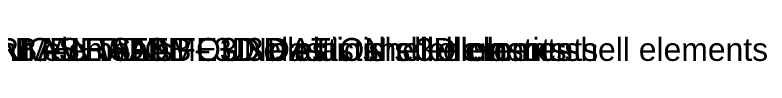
# Model space of a CAD drawing. Header units: millimetres. Extents: x 2970 to 3065.8, y 1733.2 to 1791.2.
# Drawn here: x 3032.87 to 3065.82, y 1762.2 to 1763.27 of the extents above; entities that cross this region are included whole.
import ezdxf

# ---------------------------------------------------------------- set-up
doc = ezdxf.new("R2010")
doc.units = ezdxf.units.MM
doc.layers.add('LABELS', color=7, linetype='Continuous')
doc.styles.get("Standard").update_dxf_attribs({"font": 'arial.ttf'})

msp = doc.modelspace()

# ---------------------------------------------------------------- texts
at = {"layer": 'LABELS'}
for s, p in [('CONNECTION COLUMNS - elastic BeamColumn elements', (3002.908, 1762.214, 6.78)), ('CONTAINMENT DOME - 3D elastic shell elements', (3026.908, 1762.214, 37.28)), ('CYLINDRICAL WALL - 3D elastic shell elements', (3026.908, 1762.214, 18.28)), ('BASE SLAB - 3D elastic shell elements', (3032.908, 1762.214, 9.28)), ('RAFT FOUNDATION - 3D elastic shell elements', (3035.908, 1762.214, 5.78))]:
    msp.add_text(s, height=1, dxfattribs=at).set_placement(p)

doc.saveas('drawing.dxf')
